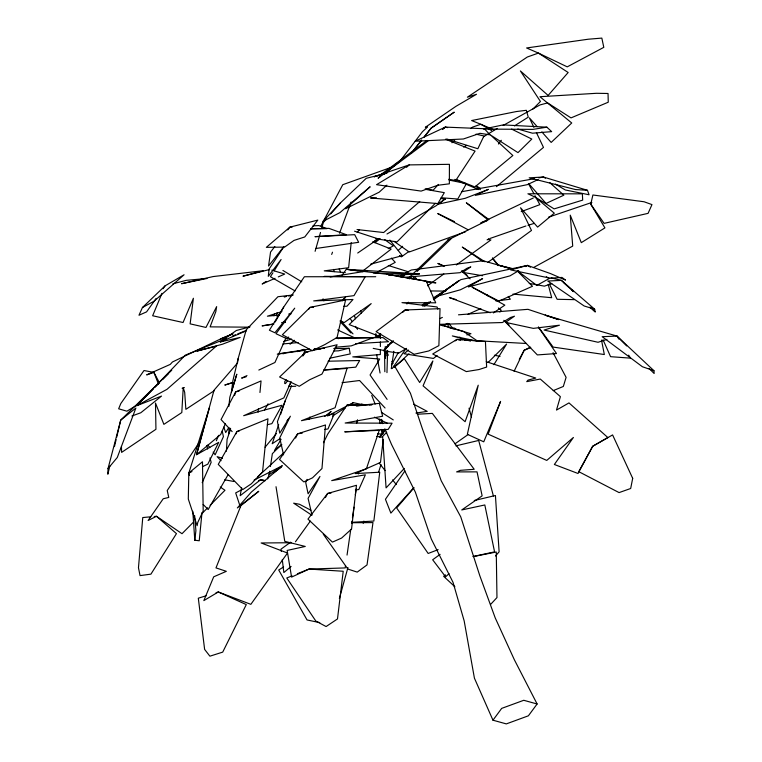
<?xml version="1.0" encoding="UTF-8"?>
<svg xmlns="http://www.w3.org/2000/svg" width="762" height="762" viewBox="0 0 762 762"><rect width="100%" height="100%" fill="white"/><g stroke="black" fill="none" stroke-linecap="round" stroke-linejoin="round"><path stroke-width="1.14" d="M284.759 383.581L284.759 381.543L286.112 379.647M380.362 349.948L380.333 354.53L352.749 356.873L379.686 359.035L370.065 374.99L387.115 399.383M380.371 346.51L380.4 341.919M380.419 338.48L380.428 336.185L372.428 337.861M386.143 355.892L386.21 351.13M386.239 348.748L386.277 346.377M202.549 466.62L207.826 464.153L218.684 442.37L196.558 454.695L209.436 407.699L188.814 473.05L188.309 499.062L197.12 525.704L197.739 522.503L203.187 511.007L202.482 461.753L188.814 473.05L189.424 475.278M386.963 372.637L387.639 350.377M387.744 346.862L387.82 344.519M171.745 370.208L120.729 420.11L108.033 468.554L107.842 474.212L109.776 466.144M226.4 451.218L227.076 439.369L230.467 429.454M229.105 428.244L228.648 433.797L230.61 428.311M258.108 412.175L258.432 408.699M259.956 392.497L261.052 380.924L235.658 391.897L221.056 419.548L232.153 431.606M201.987 512.721L199.234 540.782L194.796 540.21L192.786 511.235M351.206 242.564L348.634 267.71L324.241 270.862L345.338 272.625M228.838 406.451L229.819 397.259L236.801 374.209L231.381 392.344L232.924 380.581L238.135 358.597L246.24 329.794L277.94 296.723L293.265 294.97M194.796 540.21L195.91 530.666L194.624 515.474M383.21 439.664L380.476 462.439L355.283 473.573L379.733 472.221L373.856 521.065L351.892 522.313M237.582 362.569L238.135 358.597M355.34 494.795L356.178 489.013M358.359 473.983L358.702 471.668M345.519 565.585L345.186 567.928L309.039 569.062L297.37 573.738M347.043 555.079L350.768 529.371M351.606 523.532L351.949 521.198M352.454 517.693L353.978 507.178M391.268 368.722L393.859 351.292M269.7 471.202L269.167 474.697L281.788 466.106M270.405 466.535L272.348 453.695L281.388 444.56M241.621 487.785L240.135 495.729L260.575 479.765L265.119 480.574M276.358 315.982L277.035 312.744M591.026 203.025L592.893 194.996L644.071 201.759L651.967 204.607L648.081 213.35L604.104 223.371L590.76 204.168L591.826 202.463L548.478 217.199M114.462 446.58L116.1 439.674M116.643 437.369L120.729 420.11L135.874 408.051L117.281 457.495L108.033 468.554M356.692 423.148L357.549 419.776M384.686 429.168L384.086 431.454L385.839 429.92M339.366 598.503L347.939 567.528M315.106 251.308L320.507 232.448M321.783 228.009L323.364 222.466L326.307 219.037M274.006 315.868L274.663 313.611M234.667 395.297L235.658 391.897L239.125 391.058M378.543 472.402L381 464.515M363.198 523.323L363.903 521.075M309.162 419.252L309.867 417.014M280.597 414.376L285.207 400.774L291.627 385.715M267.624 478.936L269.843 472.23M236.115 433.835L236.868 431.578L267.967 418.805L262.557 471.888L251.384 483.775L242.792 489.575L218.256 464.372L236.868 431.578L239.125 431.063M278.682 424.644L272.205 443.722L279.949 438.683M331.68 254.432L332.508 252.193M339.538 233.229L351.12 201.987M285.207 400.774L277.416 421.624L279.768 433.159L290.37 416.223L279.749 437.912L283.569 454.847M216.36 440.75L218.599 435.321M161.982 293.313L152.648 315.754L183.051 322.507L193.396 298.256L190.129 323.86L205.969 327.441L216.646 306.619L215.837 311.582L210.121 326.869L249.231 327.174M307.048 479.374L305.714 482.527L308.115 493.786L319.954 476.469L308.086 498.396L311.972 514.931M225.419 423.624L220.685 434.483L196.558 454.695L214.017 390.22L237.077 363.522M202.197 482.66L211.15 462.363L209.979 457.914M291.094 381.667L283.855 397.897L243.669 415.709L282.045 405.241L271.872 423.643L267.357 424.672M302.676 355.692L305.086 350.282L277.273 354.149M142.446 307.524L154.057 301.2L184.071 274.777L165.097 285.836L142.446 307.524L138.97 315.258L146.571 311.877L156.172 298.371M285.912 338.071L274.939 362.483L258.823 370.046M323.469 442.751L327.784 434.045L346.843 405.27L369.465 404.641M295.599 438.074L297.647 433.807L325.479 424.967L321.974 468.535L312.515 477.812L303.828 481.927L279.511 459.467L297.647 433.807L302.323 433.064M514.102 371.265L524.18 350.272L530.419 347.139M321.002 225.79L342.776 184.699L390.02 167.783M325.403 497.615L327.612 493.462L356.473 485.289L351.558 529.019L341.605 538.058L332.432 542.115L307.962 519.103L327.612 493.462L331.079 493.024M519.265 359.331L524.18 350.272L530.743 347.51M391.401 364.969L398.278 352.606M275.158 322.012L283.674 307.124L304.39 276.739L375.742 276.72M264.605 409.994L268.081 403.765M228.171 474.545L208.188 509.53L203.178 504.482M291.065 382.353L288.722 386.458L295.751 386.267M281.083 439.303L274.463 450.542L281.864 444.694M493.881 364.674L506.597 344.062L488.109 362.464M283.674 307.124L269.405 330.222L274.92 332.756L294.742 308.162L276.006 333.727L287.284 338.957L288.665 337.042M228.848 427.501L225.695 432.54L223.79 427.111M272.939 272.777L270.415 276.711L295.075 290.932M274.196 270.815L281.092 259.528L268.3 276.311L269.119 268.996L283.797 246.831M199.177 442.541L167.23 490.509L168.773 497.434L163.23 498.767L148.114 520.494L156.486 516.284L182.013 533.705L193.577 522.018M499.882 312.049L501.167 310.172L498.386 307.972M404.955 470.868L385.439 499.301L390.868 513.102L413.766 487.766M392.24 368.541L405.746 348.967M302.952 355.93L305.648 352.13L337.137 344.748L321.907 374.132L309.582 379.781L299.275 386.277L279.597 376.99L305.648 352.13L308 352.044M163.039 288.731L165.097 285.836M295.456 541.772L310.315 521.132M308.686 309.305L310.067 307.391L345.586 299.942L337.071 337.48L324.831 344.576L312.315 350.682L282.369 334.737L310.067 307.391L313.525 307.276M285.445 383.648L287.512 380.79M341.805 275.53L346.358 269.281L419.452 273.882L388.906 275.368M492.966 720.195L501.682 708.384L523.761 700.288L537.115 703.993L528.39 715.804L506.32 723.9L492.966 720.195L474.421 678.17L464.182 620.944L453.047 582.378L431.254 538.915L415.376 492.166L391.525 444.446L384.962 429.035M380.048 437.083L384.943 430.559M400.812 160.03L422.481 131.693L427.587 126.978L425.348 127.273L455.952 106.328L476.498 94.278L467.401 97.193L527.323 57.017L538.429 53.083L567.242 66.856L603.799 47.339L601.828 38.1L588.283 39.214L526.59 47.968L538.429 53.083L568.157 72.504L548.116 95.431L520.389 70.933L540.439 101.47L532.905 109.071M498.462 144.028L501.339 140.284M274.853 246.526L270.558 252.06L268.548 266.014L283.712 246.783M287.741 229.914L289.884 227.143L317.802 220.113L304.771 236.953L294.008 240.411L284.569 247.098L266.357 247.345L289.884 227.143L292.198 227.019M378.743 337.499L380.6 335.109L378.133 337.385M411.394 153.095L421.643 140.151M423.834 137.37L431.159 128.121L454.095 112.252L431.159 128.121L424.52 136.493M379.476 436.893L385.305 429.511M413.461 150.447L421.577 140.218M342.595 300.761L345.5 297.17L342.128 300.495M406.898 304.019L408.384 302.2M265.09 447.208L276.396 433.559M286.95 420.815L288.455 418.995M330.708 213.893L340.528 202.806L366.236 178.308L386.972 173.193M413.957 487.775L396.659 507.949L428.168 553.46L438.14 549.659M357.188 232.448L359.493 229.772M495.481 556.022L499.11 551.812L495.433 495.51L474.25 500.52M327.212 415.814L331.108 411.413L324.66 416.452M438.455 184.414L433.187 190.138L425.167 188.843M490.709 604.314L496.967 597.57L496.272 552.021L473.221 556.593M404.308 468.42L386.077 487.909L382.638 436.474L386.715 432.206M380.209 238.658L374.885 242.754M392.02 341.386L383.534 350.406L373.209 348.377M340.528 202.806L322.917 221.38L339.938 212.617L370.142 186.766L345.596 208.75L379.171 192.186L386.886 185.166M393.382 340.728L383.686 350.853L398.717 353.101L406.556 348.377M153.438 388.801L136.789 405.689L161.506 396.088L140.799 412.756L131.883 416.023M155.105 387.106L159.268 382.886M162.601 379.505L168.431 373.599M201.844 513.664L207.626 507.816M210.102 505.311L224.971 490.271L220.275 487.051M435.321 203.33L397.021 241.887L375.523 238.763M380.714 333.47L378.19 335.909L349.177 324.583L371.199 303.619L344.272 322.526L340.071 320.916M402.603 312.41L405.127 309.982L440.036 308.658L438.883 345.634L428.73 350.968L414.118 354.273L376.114 331.622L405.127 309.982L408.565 310.439M409.356 278.882L411.909 276.435M417.014 271.539L451.056 238.868M408.07 278.578L449.123 239.001L447.894 240.02L487.166 220.523L480.86 222.885L533.352 197.968M398.307 250.346L402.622 246.307M290.036 344.253L294.313 340.262M257.537 476.907L283.569 452.952M394.164 367.398L408.994 353.768M406.603 167.23L409.175 164.897L449.418 164.325L449.361 183.823L437.817 185.252L421.119 191.1L376.552 184.671L409.175 164.897L374.037 176.784L379.638 175.327M449.056 573.672L445.608 576.805L432.664 559.775L440.093 554.374M419.748 201.559L383.657 232.534L357.026 229.543M291.103 566.471L283.845 572.548L282.292 559.67M496.472 186.661L543.477 147.409L536.429 132.636M394.602 366.779L404.336 358.702L419.662 382.495L432.873 360.95L430.911 367.475L423.072 385.858L465.106 421.7L478.222 385.201L467.354 434.311L483.746 441.808L500.586 401.393L488.128 434.14L546.754 460.419L573.405 437.474L554.365 464.496L578.015 473.488L592.693 446.256L607.876 437.569L568.985 402.908L556.479 410.089L560.394 396.65L540.277 379.047L526.752 381.638L527.98 380.133L535.743 378.066L486.242 361.664M530.476 267.195L527.504 265.414L510.721 269.929L550.364 278.206L561.975 277.425L565.528 280.092L550.507 273.587L527.504 265.414L460.858 279.616L447.675 288.608L439.083 295.704L460.381 289.798L482.622 278.616L468.344 286.941L509.969 275.882L518.741 270.643M383.848 174.279L401.002 160.22L382.676 174.603M445.475 574.872L443.665 576.339L454.876 586.75M437.093 355.511L433.464 358.445L403.965 353.72L408.546 350.053M455.238 340.843L457.048 339.376L485.432 341.5L486.642 367.055L478.993 369.541L466.325 371.599L432.721 353.978L457.048 339.376L460.458 340.29M428.168 140.837L378.095 178.194L379.924 176.755M442.627 129.273L445.341 127.111L484.308 128.711L490.08 134.855L479.965 133.312L463.363 138.998L415.204 141.237L445.341 127.111L447.608 127.625M380.533 174.822L427.101 140.418M363.045 270.824L391.163 249.107L372.713 241.764M451.914 142.751L454.724 140.618M470.649 128.549L472.526 127.13L480.793 124.273L493.89 129.778M273.787 472.745L281.264 467.182M424.444 305.991L430.168 301.8M433.978 298.999L458.753 280.816L433.492 298.704M487.871 262.385L531.485 230.467L520.551 207.75L537.61 227.095L554.298 213.179L535.286 197.177L527.904 193.796L582.368 193.834L582.682 200.12L554.136 208.893L535.286 197.177M442.465 129.207L445.341 127.111M427.511 285.798L443.846 273.977M456.343 264.947L490.928 239.925L488.309 239.582L489.052 238.792L487.08 239.887M290.655 542.182L281.026 549.135L281.302 551.478M225.714 338.766L185.28 355.149L136.789 405.689L166.954 389.353L216.284 346.138L196.853 351.111L222.409 344.233L240.163 337.423L220.285 341.947L236.334 330.498L250.031 326.85M409.051 251.384L401.336 256.889L399.412 255.661M447.675 288.608L433.559 299.876M422.805 306.276L428.635 302.143M424.872 306L430.663 301.914M454.914 443.865L468.22 434.473M357.702 253.022L378.257 238.906L354.549 231.181M493.385 312.934L504.835 305.143L472.021 287.103L498.929 301.095L532.467 286.274L517.255 270.91M214.36 390.601L185.861 409.327L184.69 392.335L183.223 387.715L181.804 412.556L163.878 424.358L155.496 403.041L155.943 429.292L121.615 452.39L121.453 446.627M266.109 281.416L262.157 283.997L275.053 278.32M332.527 416.023L345.415 407.765M348.386 405.86L353.339 402.679L364.741 405.117M514.455 125.92L528.257 117.148L526.332 110.309L516.379 111.547L471.621 120.548L480.793 124.273L491.642 130.588M422.177 304.981L426.177 302.447M433.168 298.009L444.17 291.027M283.616 566.957L278.702 569.995L307.048 619.954L319.754 622.621M483.584 136.712L497.243 128.445M137.922 404.527L126.892 411.194L118.653 408.794L120.806 403.555L143.999 370.522L153.924 372.418L159.458 382.857M525.561 266.576L527.504 265.414M378.828 238.687L374.752 241.03L378.704 238.792M386.982 234.001L435.864 205.892L445.208 198.853L438.512 204.083L465.201 198.31L488.366 189.386L475.383 195.348L527.447 184.623L538.105 179.556M503.111 125.482L539.982 104.937L547.64 102.908L571.014 117.891L608.257 102.213L608.038 93.488L596.484 93.297L539.934 96.717L571.738 122.987L551.174 142.427L541.839 131.902M388.229 248.669L393.363 245.84L384.762 239.706M399.002 276.768L411.309 270.005L482.975 260.737L510.311 268.491M533.457 267.576L572.719 246.097L570.252 215.151L581.292 242.649L604.914 227.886L590.76 204.168M377.552 271.929L395.249 262.347L391.382 258.108M241.906 489.633L235.677 492.919L240.468 507.368M258.499 480.86L260.575 479.765L265.128 480.708M463.563 147.047L466.725 145.418M327.803 415.862L353.339 402.679M400.669 276.797L406.489 273.815L401.155 276.797M254.07 480.108L282.426 465.658L251.289 492.128L237.344 507.949L258.775 491.28L240.954 505.587L215.979 567.9L226.362 571.319L213.703 576.815L203.845 600.608L218.303 591.979L250.85 604.342L287.503 553.031L261.137 542.973L291.303 542.734M440.265 318.44L442.37 317.402M246.993 375.59L241.621 378.104L246.155 376.78M188.814 473.05L191.976 471.564M442.36 325.793L447.713 323.402M468.039 314.306L480.879 308.553M278.282 276.901L284.731 274.063L271.824 270.148M220.285 341.947L246.488 330.737M232.839 333.851L220.599 339.042L226.438 338.242M553.212 390.63L563.328 386.458L566.099 377.361L553.06 352.682M232.81 333.851L222.275 338.147L172.412 362.007L170.288 364.379L146.675 374.885L153.924 372.418L158.496 384.181M232.267 336.109L235.544 334.775M237.734 333.889L246.478 330.346M292.075 575.862L286.769 577.987L315.82 621.04L326.098 626.554L337.49 618.944L343.214 571.262L309.039 569.062L291.579 577.101L287.15 550.431L305.257 546.449L284.778 541.363L276.025 486.699M521.218 211.636L539.867 204.635L534.962 195.634M465.687 231.696L409.204 252.003L394.135 241.421M297.351 351.615L304.019 349.31M490.014 238.458L525.932 225.981M551.821 283.626L544.382 286.15L529.285 283.426M232.658 382.467L224.79 385.058L232.591 382.734M606.952 339.366L598.037 342.281L544.116 330.06L559.441 325.212L533.276 328.374L505.539 322.364L514.455 316.192L510.445 317.525L502.387 322.536L439.807 324.336M281.95 311.591L267.414 316.192L279.235 315.02M528.009 225.333L534.257 223.371M206.083 595.789L198.31 598.208L204.626 649.405L209.893 656.187L222.714 652.12L246.288 604.59L218.303 591.979L216.084 592.674M283.645 341.481L291.608 339.09M182.128 388.249L184.404 387.582M466.811 334.918L470.935 333.727L439.512 324.488M370.484 264.243L402.269 255.651L389.839 240.059M172.888 283.807L186.242 280.34L207.026 278.473L181.556 283.702L213.179 276.558L263.423 270.691L242.983 276.187L269.681 269.5M455.867 445.865L478.679 440.455L493.405 495.995M390.068 343.071L392.306 342.538M473.097 556.508L494.576 551.869L484.813 504.968L461.734 509.949L482.136 495.862L477.031 471.868L456.6 471.907L460.505 470.325L474.202 469.287L432.349 413.385L417.366 414.233M329.87 358.197L350.234 353.92L349.12 348.11M286.455 296.38L284.159 296.809L286.407 296.418M534.21 178.718L461.734 191.691M538.82 177.87L543.43 177.022L587.473 190.31L589.064 194.758L565.366 189.986L555.393 184.09M452.666 328.736L454.943 328.327L449.028 327.67M288.665 296.027L292.046 295.446M273.796 323.926L262.071 325.879L273.72 324.107M281.997 322.555L285.512 321.964M330.146 276.92L367.246 270.977M324.507 429.52L328.012 428.958L334.204 413.823L301.457 420.691L335.09 407.737L347.053 368.398L323.888 370.094M546.878 127.178L532.924 129.388L483.46 129.073L503.091 124.901L546.878 127.178L551.678 131.635L532.457 133.198L517.769 129.045M281.883 322.859L285.379 322.326M278.359 353.844L309.477 349.091M415.909 413.061L427.206 411.375L413.737 404.203M315.944 248.479L358.664 242.306L354.701 234.667L314.963 236.668L346.453 234.725L328.908 228.352L311.058 228.724M355.359 489.966L358.826 489.528L365.369 474.812L331.699 480.632L366.408 468.792L379.228 430.349L344.738 431.835L388.191 429.397L392.078 423.196L345.157 423.024L382.629 416.243L379.362 403.355L356.321 405.765M342.052 382.695L359.578 380.514L385.058 407.994M495.919 300.961L510.349 299.218L508.244 296.428M288.693 314.077L291.055 313.849M150.771 516.807L142.761 517.55L138.465 567.738L140.037 575.605L150.924 574.148L176.46 533.619L156.486 516.284L154.2 516.493M282.854 343.948L298.152 342.557M324.526 348.177L314.058 349.082L321.002 348.967M335.004 347.272L351.292 345.872L373.57 337.604L337.852 338.166L382.991 337.604L388.496 341.719L355.683 343.662M324.041 369.932L355.787 367.16L359.674 360.521L328.07 361.217M402.269 277.492L460.058 272.682L467.239 268.157L470.792 266.89L462.763 272.367L482.584 275.739M458.495 314.82L527.971 309.324L558.441 319.488M356.587 405.775L364.817 405.26M369.522 404.974L371.875 404.822M313.02 225.876L318.811 225.562L326.946 228.638L310.686 228.848M653.967 370.742L616.991 336.08L602.18 336.69L642.404 366.741L653.967 370.742L654.158 373.513L649.1 368.475M333.889 351.006L338.595 350.825L348.815 348.244L333.746 348.634M343.51 306.324L346.967 306.21L353.006 299.485L313.677 300.914L353.997 295.637L365.255 276.701L324.288 276.349M371.827 404.574L346.843 405.27L359.578 405.536M376.495 197.863L370.561 197.987L437.845 203.578L444.313 192.643L425.71 189.395M351.968 522.722L372.98 522.599L367.027 564.918L357.226 572.11L347.872 569.071L323.279 534.191M430.53 290.932L445.77 291.113M373.332 272.987L419.452 273.882M574.453 299.637L557.136 299.295L549.354 283.94M464.344 340.033L473.716 340.557M476.06 340.69L526.447 343.491M377.647 433.826L382.133 434.073L381.257 429.425M587.473 190.31L575.424 189.538L529.19 177.841L543.43 177.022L545.421 178.203M441.331 197.768L457.781 199.015L466.439 183.632L449.037 180.061M281.93 353.53L283.883 353.701M512.912 294.094L551.678 297.704L548.202 284.378M346.358 269.281L386.848 274.263L435.883 282.864L426.682 282.016M347.529 269.453L358.083 270.958M360.426 271.291L362.769 271.624M376.618 436.378L382.343 437.217M386.848 274.263L426.31 281.273L435.731 302.819L401.984 302.647L437.093 306.981L437.779 309.143M224.704 479.803L233.753 481.451M448.789 179.27L455.705 180.556L475.078 151.105L445.484 139.189M494.367 355.235L500.053 356.359M476.612 340.995L452.314 335.918L470.525 341.1M475.993 134.16L483.937 135.988L477.841 148.742L446.694 138.979M513.083 268.71L498.129 265.1L510.569 268.605M551.04 277.892L561.394 280.387L594.655 309.21L595.16 311.829L590.064 307.105M440.56 198.32L445.151 199.473M361.55 404.022L364.931 404.917M439.598 324.479L463.41 331.375L477.764 341.233M626.678 345.938L616.991 336.08L545.173 315.154L558.651 319.621M456.105 299.571L449.37 297.571L490.223 312.763M222.533 458.286L217.122 456.667L221.066 460.715M594.655 309.21L584.178 305.991L547.802 281.045L561.394 280.387L573.51 291.675M388.325 265.481L408.422 271.834M336.213 337.947L338.452 338.69M456.248 179.47L474.888 186.947L512.855 155.515L490.547 135.026L517.989 152.629L531.8 139.055L511.597 129.092M444.398 266.205L437.855 263.423L443.284 265.833M454.838 179.365L478.469 189.567M337.623 329.946L354.644 337.814M374.475 417.195L387.287 423.196M454.485 221.628L437.74 213.541L468.087 229.772M310.858 510.216L299.504 504.273L293.656 503.168L311.782 515.169M546.297 276.711L549.269 278.501L536.839 285.407L517.379 270.796M282.912 270.453L301.762 281.816M476.269 185.833L480.289 188.376M381.371 412.28L393.278 419.919M484.956 261.804L462.267 247.088L482.489 261.233M475.564 186.347L480.412 189.662M488.918 219.561L466.334 202.806L488.156 219.98M467.068 275.32L461.686 270.881L470.106 278.863M549.65 182.547L563.851 195.186L546.002 203.464L528.647 183.509M504.711 321.05L509.064 324.955M590.826 307.8L595.16 311.829M563.909 282.74L568.109 286.664M571.462 289.798L573.138 291.37M486.956 294.837L488.642 296.437M414.137 276.425L416.652 278.825M503.787 320.326L537.353 354.921L556.489 353.558L538.401 327.212M448.808 323.64L453.238 328.755M340.281 321.831L350.92 333.004M340.919 321.021L353.025 333.899M537.162 126.644L529.38 117.872L533.914 127.368M492.557 258.108L498.615 265.405M379.209 463.163L385.153 470.602M392.582 479.908L396.297 484.556M459.81 337.118L462.001 339.909M492.423 258.166L498.129 265.624M207.855 444.989L209.845 447.665M213.16 452.123L215.151 454.8L223.418 436.674L222.228 431.063M538.543 327.069L553.107 347.081L604.333 354.53L601.504 340.081M350.168 318.545L352.177 321.488M355.521 326.393L357.53 329.336M616.991 336.08L618.839 339.09M628.66 355.14L630.507 358.15L610.562 356.673L603.028 339.757M385.915 351.168L388.315 355.263M391.897 361.417L393.097 363.474M394.287 365.522L410.432 393.221L422.5 429.12L441.179 480.689L460.753 516.865L479.841 575.824L495.214 617.896L514.36 659.759L537.115 703.993M528.437 183.642L533.876 193.643M339.166 268.872L340.538 272.034M412.928 275.901L414.328 279.14M323.031 298.799L323.898 300.885M371.723 395.402L375.142 404.089M381.124 419.271L382.829 423.615M447.389 323.488L448.608 326.765M333.575 269.415L334.366 271.634M354.387 315.42L355.397 318.792M469.04 408.203L471.497 417.29M206.75 445.656L207.626 448.999M379.266 418.957L380.152 423.605M376.638 354.52L380.067 373.009M360.893 310.686L361.264 313.039M375.809 333.594L376.114 337.128M382.105 420.024L382.295 423.577M382.619 429.501L382.876 434.235M385.181 346.71L385.258 349.063M385.334 351.425L385.572 358.502M384.543 350.329L384.839 371.742M379.581 334.289L379.6 336.623M632.689 478.346L630.679 488.49L619.087 492.595L578.749 471.659L592.693 446.256L612.591 434.921L632.689 478.346"/></g></svg>
